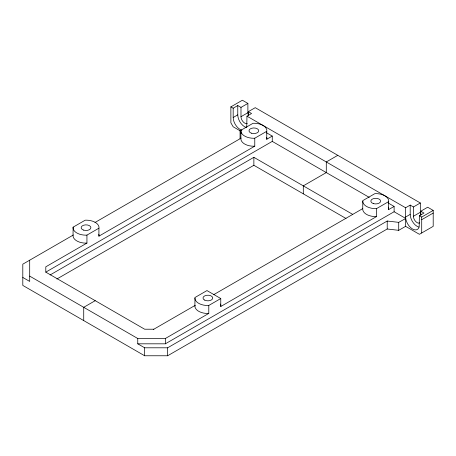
<?xml version="1.0" encoding="UTF-8"?>
<svg xmlns="http://www.w3.org/2000/svg" width="456" height="456" viewBox="0 0 456 456"><rect width="100%" height="100%" fill="white"/><g stroke="black" fill="none" stroke-linecap="round" stroke-linejoin="round"><path stroke-width="0.68" d="M246.73 127.384L246.97 116.166L251.564 113.51L248.349 111.652L248.349 115.636M73.142 227.145L73.023 227.669A13.007 7.507 0 0 0 86.024 235.176L86.936 235.108L98.912 228.194L99.032 227.669A13.007 7.507 0 0 0 86.024 220.157L85.118 220.231L73.142 227.145L73.023 235.632A13.007 7.507 0 0 0 86.024 243.139L86.936 243.071L86.936 235.108M240.073 138.732L240.073 130.769L252.955 123.325L253.867 123.257A13.007 7.507 0 0 1 266.874 130.769L266.754 131.294L254.773 138.208L254.773 146.171L98.912 236.157L99.032 235.632A13.007 7.507 0 0 0 98.832 234.327M220.767 298.543L208.791 305.463L208.791 313.426L207.885 313.494A13.007 7.507 0 0 1 194.877 305.987L194.997 297.494L206.973 290.58L220.767 298.543L220.767 306.512L376.627 216.526L376.627 208.557L388.609 201.643L388.729 201.119A13.007 7.507 0 0 0 375.721 193.612L374.815 193.68L362.833 200.594L362.714 209.082A13.007 7.507 0 0 0 375.721 216.594L376.627 216.526M194.877 305.987L194.997 305.463M220.767 306.512L220.886 305.987A13.007 7.507 0 0 0 220.447 304.044M86.936 243.071L45.794 266.828L45.794 272.135L272.26 141.388L272.26 136.076L266.754 139.257L266.874 138.732A13.007 7.507 0 0 0 266.674 137.427M29.697 276.119L137.758 338.506L137.758 343.818L165.346 343.818L394.115 211.738L394.115 206.431L388.609 209.606L388.729 209.082A13.007 7.507 0 0 0 388.284 207.144M240.369 130.94L233.176 126.785L230.873 122.801L230.873 106.875L242.37 100.234L247.887 103.421L247.887 112.712A5.204 3.004 60 0 0 248.383 115.123M230.873 106.875L233.176 108.203L237.77 105.547L240.99 107.405L247.887 103.421M241.857 130.199A9.753 5.632 60 0 1 233.409 119.689L233.176 117.494L237.77 114.838L237.77 105.547M248.349 111.652L255.246 107.673L420.324 202.977L420.324 212.268A5.204 3.004 60 0 0 420.82 214.679M247.272 123.325A5.204 3.004 60 0 1 243.259 121.934A5.204 3.004 60 0 1 240.99 116.696L247.887 112.712M73.376 234.971L22.8 264.172L22.8 285.41L144.655 355.765L167.648 355.765L387.218 228.997L398.715 230.326L405.612 226.341L419.406 234.304L433.2 226.341L433.2 210.41L427.682 207.224L420.785 211.208L420.785 215.192M94.973 222.499L241.138 138.117M50.103 274.957L253.867 157.314L352.727 214.394M56.875 279.015L253.867 165.283L346.018 218.481M337.788 155.325L326.291 161.96L326.291 172.579L303.297 185.854L303.297 193.817M95.224 300.675L83.727 307.31L83.727 320.585M153.273 329.551L195.134 305.383M213.602 294.718L362.833 208.557M137.758 338.506L165.346 338.506L208.791 313.426M246.97 116.166L405.612 207.759L410.206 205.103L413.427 206.961L420.324 202.977M137.758 343.818L144.655 347.797L167.648 347.797L387.218 221.029L398.715 222.357L405.76 218.47M420.785 211.208L424.006 213.066L419.406 215.722L419.172 226.94A9.753 5.632 60 0 1 412.509 228.997A9.753 5.632 60 0 1 405.846 219.245L405.612 217.05L410.206 214.394L410.206 205.103M419.708 222.881A5.204 3.004 60 0 1 415.695 221.491A5.204 3.004 60 0 1 413.427 216.252L420.324 212.268M419.406 215.722L421.703 217.05L433.2 210.41M421.703 219.701L433.2 213.066M254.773 138.208L253.867 138.276A13.007 7.507 0 0 1 240.859 130.769L240.979 130.245L240.859 138.732A13.007 7.507 0 0 0 253.867 146.239L254.773 146.171M376.627 208.557L375.721 208.631A13.007 7.507 0 0 1 362.714 201.119M208.791 305.463L207.885 305.531A13.007 7.507 0 0 1 194.877 298.019M153.854 329.215L144.655 329.215L45.794 272.135M266.258 132.616L272.26 136.076M388.119 202.966L394.115 206.431M272.26 141.388L369.269 197.397M394.115 211.738L405.612 218.378L405.612 226.341M22.8 277.447L29.697 281.426L29.697 260.188M240.073 130.769L240.99 133.42M410.206 214.394L410.446 216.589A9.753 5.632 60 0 0 418.893 227.099M237.77 114.838L238.009 117.038A9.753 5.632 60 0 0 246.457 127.543M421.703 217.05L421.703 232.976M413.427 206.961L413.427 216.252M405.612 207.759L405.612 217.05M398.715 222.357L398.715 230.326M388.609 201.643L388.609 209.606M387.218 221.029L387.218 228.997M266.754 131.294L266.754 139.257M253.867 157.314L253.867 165.283M240.99 107.405L240.99 116.696M233.176 108.203L233.176 117.494M167.648 347.797L167.648 355.765M165.346 338.506L165.346 343.818M144.655 347.797L144.655 355.765M98.912 228.194L98.912 236.157M204.436 300.014A4.879 2.816 0 0 0 212.593 298.748A4.879 2.816 0 0 0 206.619 295.3A4.879 2.816 0 0 0 204.436 300.014M373.282 203.558A4.879 2.816 0 0 0 380.6 201.119A4.879 2.816 0 0 0 373.282 198.679A4.879 2.816 0 0 0 373.282 203.558M83.59 230.109A4.879 2.816 0 0 0 90.904 227.669A4.879 2.816 0 0 0 83.59 225.23A4.879 2.816 0 0 0 83.59 230.109M251.427 133.203A4.879 2.816 0 0 0 258.74 130.769A4.879 2.816 0 0 0 251.427 128.33A4.879 2.816 0 0 0 251.427 133.203"/></g></svg>
